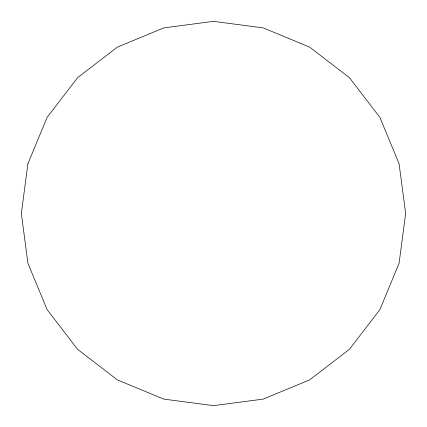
<?xml version="1.0" encoding="UTF-8"?>
<svg xmlns="http://www.w3.org/2000/svg" width="427" height="427" viewBox="0 0 427 427"><rect width="100%" height="100%" fill="white"/><g stroke="black" fill="none" stroke-linecap="round" stroke-linejoin="round"><path stroke-width="0.64" d="M27.899 163.771L21.35 213.5L27.899 263.229L47.093 309.575L77.629 349.371L117.425 379.907L163.771 399.101L213.5 405.65L263.229 399.101L309.575 379.907L349.371 349.371L379.907 309.575L399.101 263.229L405.65 213.5L399.101 163.771L379.907 117.425L349.371 77.629L309.575 47.093L263.229 27.899L213.5 21.35L163.771 27.899L117.425 47.093L77.629 77.629L47.093 117.425L27.899 163.771"/></g></svg>
